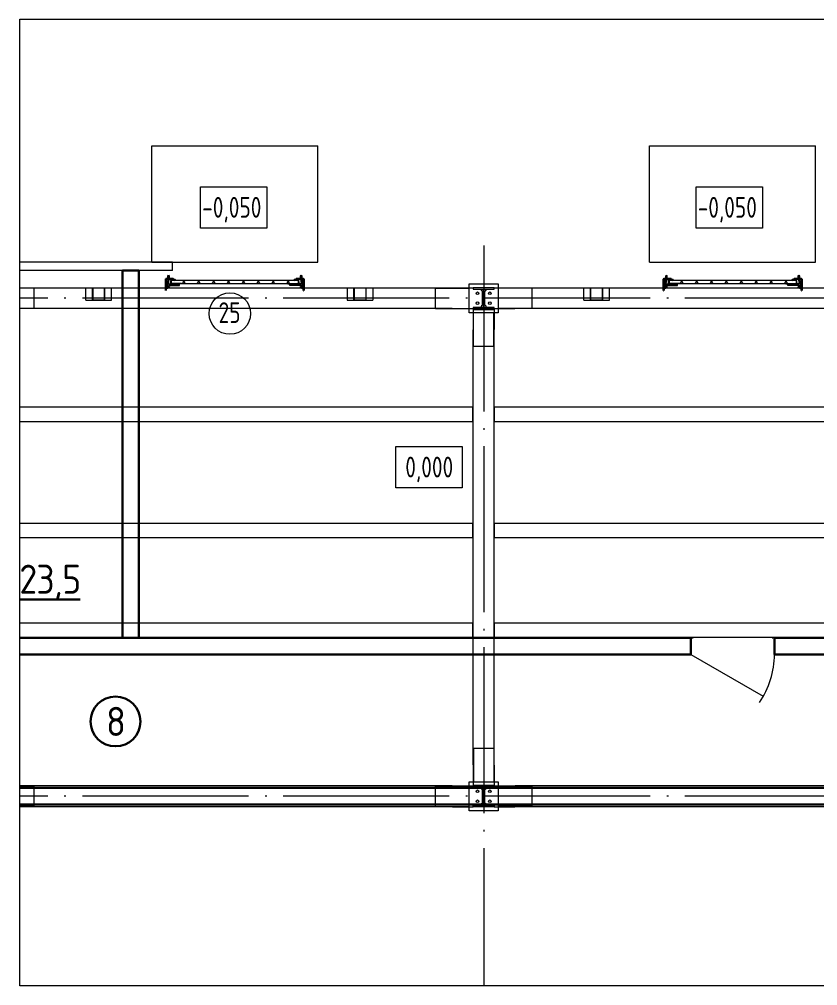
# Model space of a CAD drawing. Extents: x -965262 to 1142518, y -357520 to 71675.
# Drawn here: x -828704 to -819082, y 4546 to 16188 of the extents above; entities that cross this region are included whole.
import ezdxf

# ---------------------------------------------------------------- set-up
doc = ezdxf.new("R2010")
doc.units = 0
doc.header["$LTSCALE"] = 10
doc.linetypes.add('DOTE', pattern=[2.42, 2, -0.2, 0.02, -0.2])
doc.linetypes.add('XKITLINE00', pattern=[0])
doc.layers.get('0').update_dxf_attribs({"linetype": 'CONTINUOUS', "lineweight": 30})
doc.layers.add('DOTE', color=7, linetype='DOTE', lineweight=9)
doc.layers.add('Part', color=1, linetype='CONTINUOUS')
doc.styles.add('GOST 2.304', font='isocpeur.ttf', dxfattribs={"width": 0.75, "height": 250})
doc.styles.add('GOST-2.304_Type-B', font='isocpeur.ttf', dxfattribs={"width": 0.9})
doc.styles.get("Standard").update_dxf_attribs({"font": 'isocpeur.ttf', "height": 300})

# ---------------------------------------------------------------- blocks, each defined once
blk = doc.blocks.new('anchor.bolt')
for p, q in [((-0.07, 0), (-0.07, -0.72)), ((0.07, 0), (0.07, -0.06)), ((-0.1, -0.04), (-0.07, -0.03)), ((-0.1, -0.04), (0.09, -0.06)), ((0.07, -0.07), (-0.1, -0.04)), ((-0.1, -0.11), (-0.07, -0.1)), ((-0.1, -0.11), (0.09, -0.13)), ((0.07, -0.14), (-0.1, -0.11)), ((-0.1, -0.18), (-0.07, -0.17)), ((-0.1, -0.18), (0.09, -0.2)), ((0.07, -0.21), (-0.1, -0.18)), ((-0.1, -0.25), (-0.07, -0.24)), ((-0.1, -0.25), (0.09, -0.27)), ((0.07, -0.28), (-0.1, -0.25)), ((-0.1, -0.32), (-0.07, -0.31)), ((-0.1, -0.32), (0.09, -0.34)), ((0.07, -0.35), (-0.1, -0.32)), ((-0.1, -0.39), (-0.07, -0.38)), ((-0.1, -0.39), (0.09, -0.41)), ((0.07, -0.42), (-0.1, -0.39)), ((-0.1, -0.46), (-0.07, -0.45)), ((-0.1, -0.46), (0.09, -0.48)), ((0.07, -0.49), (-0.1, -0.46)), ((-0.1, -0.53), (-0.07, -0.52)), ((-0.1, -0.53), (0.09, -0.55)), ((0.07, -0.56), (-0.1, -0.53)), ((-0.09, -0.6), (-0.07, -0.59)), ((-0.09, -0.6), (0.09, -0.62)), ((0.07, -0.63), (-0.09, -0.6)), ((-0.07, -0.72), (0, -0.8)), ((-0.04, -0.62), (-0.06, -0.63)), ((-0.06, -0.64), (-0.06, -0.63)), ((-0.06, -0.73), (-0.06, -0.64)), ((0, -0.79), (-0.06, -0.73)), ((-0.01, -0.63), (-0.04, -0.62)), ((-0.03, -0.63), (0, -0.79)), ((-0.03, -0.63), (0.01, -0.78)), ((-0.02, -0.63), (0.01, -0.77)), ((-0.01, -0.63), (0.02, -0.76)), ((0.03, -0.69), (-0.01, -0.63)), ((0, -0.64), (0.03, -0.75)), ((0, -0.8), (0.07, -0.72)), ((0, -0.79), (0.03, -0.74)), ((0.01, -0.66), (0.03, -0.74)), ((0.03, -0.74), (0.03, -0.69)), ((0.07, -0.06), (0.09, -0.06)), ((0.09, -0.06), (0.07, -0.07)), ((0.07, -0.07), (0.07, -0.13)), ((0.07, -0.13), (0.09, -0.13)), ((0.09, -0.13), (0.07, -0.14)), ((0.07, -0.14), (0.07, -0.2)), ((0.07, -0.2), (0.09, -0.2)), ((0.09, -0.2), (0.07, -0.21)), ((0.07, -0.21), (0.07, -0.27)), ((0.07, -0.27), (0.09, -0.27)), ((0.09, -0.27), (0.07, -0.28)), ((0.07, -0.28), (0.07, -0.34)), ((0.07, -0.33), (0.09, -0.34)), ((0.09, -0.34), (0.07, -0.35)), ((0.07, -0.35), (0.07, -0.41)), ((0.07, -0.4), (0.09, -0.41)), ((0.09, -0.41), (0.07, -0.42)), ((0.07, -0.42), (0.07, -0.48)), ((0.07, -0.47), (0.09, -0.48)), ((0.09, -0.48), (0.07, -0.49)), ((0.07, -0.49), (0.07, -0.55)), ((0.07, -0.55), (0.09, -0.55)), ((0.09, -0.55), (0.07, -0.56)), ((0.07, -0.56), (0.07, -0.62)), ((0.09, -0.62), (0.07, -0.63)), ((0.07, -0.62), (0.09, -0.62)), ((0.07, -0.63), (0.07, -0.72))]:
    blk.add_line(p, q)
blk.add_arc((0.16, -0.64), 0.222, 187.9982, 219.836)
blk = doc.blocks.new('Крепеж_ворот')
at = {"lineweight": 15}
h = blk.add_hatch(dxfattribs=at)
h.set_pattern_fill('ANSI31', color=256, scale=2, angle=180)
h.set_pattern_definition([(225, (746089.599, 74802.7244), (4.49013, -4.49013), [])])
h.paths.add_polyline_path([(746087, 74804), (746087, 74802), (746091, 74802), (746094, 74802), (746094, 74804)], flags=17)
h.paths.add_polyline_path([(746116, 74802, 0.165118), (746120, 74803), (746124, 74806, -0.301689), (746131, 74807), (746135, 74805, 0.130081), (746138, 74804), (746142, 74804), (746142, 74806), (746138, 74806, -0.130081), (746136, 74807), (746133, 74809, 0.301689), (746123, 74808), (746118, 74805, -0.165112), (746116, 74804), (746064, 74804, -0.414223), (746061, 74807), (746061, 74868), (746059, 74868), (746059, 74869), (746059, 74870), (746059, 74870), (746059, 74871), (746059, 74872), (746059, 74872), (746059, 74873), (746059, 74874), (746059, 74875), (746059, 74876), (746059, 74876), (746059, 74877), (746059, 74877), (746059, 74878), (746059, 74879), (746059, 74879), (746061, 74879), (746061, 74945), (746058, 74945), (746058, 74807, 0.41422), (746064, 74802)])
h = blk.add_hatch(dxfattribs=at)
h.set_pattern_fill('ANSI31', color=256, scale=2, angle=90)
h.set_pattern_definition([(135, (736343.8085, 75928.334), (-4.490128, -4.490128), [])])
edge = h.paths.add_edge_path()
edge.add_ellipse((746065, 74838), major_axis=(-1.67, 1.67), ratio=1, start_angle=45, end_angle=135, ccw=False)
edge.add_line((746063, 74838), (746063, 74868))
edge.add_line((746063, 74868), (746061, 74868))
edge.add_line((746061, 74868), (746061, 74838))
edge.add_ellipse((746065, 74838), major_axis=(-2.89, 2.89), ratio=1, start_angle=45, end_angle=135)
edge.add_line((746065, 74834), (746097, 74834))
edge.add_line((746097, 74834), (746097, 74836))
edge.add_line((746097, 74836), (746065, 74836))
edge = h.paths.add_edge_path()
edge.add_ellipse((746065, 74890), major_axis=(2.89, 2.89), ratio=1, start_angle=106, end_angle=135)
edge.add_line((746061, 74890), (746061, 74879))
edge.add_line((746061, 74879), (746063, 74879))
edge.add_line((746063, 74879), (746063, 74890))
edge.add_ellipse((746065, 74890), major_axis=(-1.67, 1.67), ratio=1, start_angle=16, end_angle=45, ccw=False)
edge.add_line((746063, 74891), (746070, 74904))
edge.add_ellipse((746079, 74899), major_axis=(7.45, 7.45), ratio=1, start_angle=-3, end_angle=106, ccw=False)
edge.add_line((746087, 74906), (746097, 74894))
edge.add_line((746097, 74894), (746099, 74895))
edge.add_line((746099, 74895), (746088, 74907))
edge.add_ellipse((746079, 74899), major_axis=(8.67, 8.67), ratio=1, start_angle=-3, end_angle=106)
edge.add_line((746068, 74905), (746062, 74892))
h = blk.add_hatch(color=256, dxfattribs=at)
h.dxf.hatch_style = 1
h.paths.add_polyline_path([(746146, 74809), (746143, 74810, 0.10613), (746142, 74810), (746136, 74809, -0.181324), (746135, 74810, 0.335683), (746120, 74809, -0.119126), (746119, 74809, 0.371631), (746118, 74808), (746118, 74808, 0.451909), (746119, 74807, 0.124341), (746121, 74808, -0.343618), (746134, 74808, 0.181324), (746137, 74808), (746143, 74808, -0.110452), (746143, 74808), (746147, 74807, -0.710497), (746147, 74805), (746143, 74804), (746136, 74804, -0.178994), (746133, 74805, 0.369834), (746130, 74805, -0.178993), (746127, 74804), (746122, 74804, 0.120709), (746122, 74804), (746120, 74803, -0.017147), (746119, 74802, 0.538795), (746120, 74802), (746127, 74802, 0.207608), (746131, 74804, -0.433918), (746132, 74804, 0.207608), (746135, 74802), (746143, 74802, 0.079707), (746143, 74802), (746148, 74804, 0.461502), (746149, 74807, -0.250825), (746149, 74808, -0.128039), (746173, 74816, 0.416657), (746174, 74816), (746174, 74817, 0.409849), (746173, 74817, 0.127248)])
for p, q in [((746058, 74807), (746058, 74945)), ((746058, 74945), (746061, 74945)), ((746059, 74879), (746063, 74879)), ((746059, 74868), (746059, 74879)), ((746059, 74868), (746063, 74868)), ((746061, 74879), (746061, 74945)), ((746061, 74879), (746061, 74890)), ((746061, 74807), (746061, 74868)), ((746061, 74838), (746061, 74868)), ((746068, 74905), (746062, 74892)), ((746070, 74904), (746063, 74891)), ((746063, 74838), (746063, 74890)), ((746064, 74883), (746063, 74883)), ((746064, 74865), (746063, 74865)), ((746064, 74883), (746064, 74874)), ((746067, 74880), (746064, 74883)), ((746064, 74875), (746064, 74873)), ((746064, 74874), (746064, 74865)), ((746067, 74868), (746064, 74865)), ((746067, 74880), (746067, 74875)), ((746067, 74873), (746067, 74868)), ((746087, 74906), (746097, 74894)), ((746088, 74907), (746099, 74895)), ((746097, 74894), (746099, 74895)), ((746064, 74804), (746116, 74804)), ((746064, 74802), (746116, 74802)), ((746097, 74836), (746065, 74836)), ((746097, 74834), (746065, 74834)), ((746079, 74806), (746102, 74806)), ((746079, 74806), (746079, 74804)), ((746079, 74804), (746102, 74804)), ((746082, 74814), (746081, 74813)), ((746081, 74813), (746081, 74806)), ((746099, 74814), (746082, 74814)), ((746086, 74813), (746086, 74806)), ((746095, 74813), (746095, 74806)), ((746097, 74834), (746097, 74836)), ((746099, 74814), (746100, 74813)), ((746100, 74813), (746100, 74806)), ((746102, 74806), (746102, 74804)), ((746118, 74805), (746123, 74808)), ((746120, 74803), (746124, 74806)), ((746135, 74805), (746131, 74807)), ((746136, 74807), (746133, 74809)), ((746142, 74806), (746138, 74806)), ((746138, 74804), (746142, 74804)), ((746142, 74806), (746142, 74804)), ((746142, 74804), (746142, 74806)), ((746143, 74804), (746147, 74805)), ((746143, 74802), (746148, 74804)), ((746174, 74817), (746174, 74816))]:
    blk.add_line(p, q)
for p, q in [((746061, 74879), (746061, 74881)), ((746061, 74834), (746061, 74868)), ((746063, 74883), (746063, 74874)), ((746063, 74874), (746063, 74865)), ((746073, 74842), (746073, 74905)), ((746073, 74896), (746077, 74892)), ((746074, 74886), (746074, 74861)), ((746074, 74880), (746076, 74880)), ((746074, 74867), (746076, 74867)), ((746076, 74886), (746076, 74883)), ((746076, 74883), (746076, 74886)), ((746076, 74886), (746077, 74886)), ((746076, 74864), (746076, 74883)), ((746077, 74873), (746076, 74880)), ((746076, 74880), (746076, 74867)), ((746077, 74873), (746076, 74867)), ((746076, 74864), (746076, 74861)), ((746076, 74864), (746076, 74861)), ((746076, 74861), (746077, 74861)), ((746077, 74886), (746077, 74892)), ((746077, 74861), (746077, 74855)), ((746081, 74898), (746081, 74886)), ((746081, 74849), (746081, 74861)), ((746087, 74898), (746082, 74898)), ((746082, 74886), (746087, 74886)), ((746082, 74861), (746087, 74861)), ((746087, 74899), (746087, 74898)), ((746087, 74886), (746087, 74898)), ((746087, 74886), (746098, 74886)), ((746087, 74849), (746087, 74861)), ((746087, 74861), (746098, 74861)), ((746099, 74885), (746099, 74883)), ((746099, 74883), (746099, 74864)), ((746099, 74882), (746100, 74882)), ((746099, 74865), (746100, 74865)), ((746099, 74862), (746099, 74864)), ((746100, 74861), (746100, 74886)), ((746100, 74886), (746110, 74886)), ((746100, 74861), (746110, 74861)), ((746110, 74861), (746110, 74886)), ((746110, 74881), (746225, 74881)), ((746110, 74865), (746212, 74865)), ((746114, 74877), (746225, 74877)), ((746250, 74859), (746250, 74863)), ((746073, 74851), (746077, 74855)), ((746087, 74849), (746082, 74849)), ((746087, 74847), (746087, 74849))]:
    blk.add_line(p, q, dxfattribs=at)
at = {"lineweight": 15, "ltscale": 0.5}
for p, q in [((746076, 74886), (746074, 74886)), ((746076, 74861), (746074, 74861))]:
    blk.add_line(p, q, dxfattribs=at)
at = {"lineweight": 15, "extrusion": (-1.7375e-14, 1, 0)}
for p, q in [((746113, 74884), (746225, 74884)), ((746113, 74863), (746113, 74884)), ((746113, 74863), (746136, 74863)), ((746123, 74863), (746123, 74863)), ((746250, 74863), (746123, 74863)), ((746250, 74859), (746123, 74859)), ((746136, 74882), (746157, 74882)), ((746136, 74863), (746136, 74882)), ((746157, 74882), (746157, 74863)), ((746157, 74863), (746212, 74863)), ((746117, 74857), (746117, 74829)), ((746117, 74826), (746119, 74823)), ((746119, 74823), (746123, 74825)), ((746121, 74857), (746121, 74829)), ((746123, 74825), (746121, 74828)), ((746124, 74840), (746124, 74849))]:
    blk.add_line(p, q, dxfattribs=at)
at = {"lineweight": 15, "ltscale": 0.5, "extrusion": (-1.7375e-14, 1, 0)}
for p, q in [((746113, 74880), (746225, 74880)), ((746136, 74866), (746113, 74866)), ((746115, 74871), (746120, 74871)), ((746123, 74869), (746123, 74863)), ((746123, 74863), (746123, 74859)), ((746140, 74863), (746140, 74859)), ((746153, 74863), (746153, 74859)), ((746212, 74866), (746157, 74866)), ((746173, 74863), (746173, 74859)), ((746121, 74857), (746117, 74857)), ((746117, 74852), (746117, 74854)), ((746121, 74840), (746117, 74840)), ((746117, 74837), (746117, 74835)), ((746121, 74829), (746117, 74829)), ((746120, 74839), (746120, 74850)), ((746124, 74848), (746120, 74848)), ((746124, 74841), (746120, 74841))]:
    blk.add_line(p, q, dxfattribs=at)
at = {"lineweight": 15, "extrusion": (-2.77556e-16, -1, 0)}
for p, q in [((746225, 74866), (746114, 74866)), ((746128, 74866), (746128, 74863)), ((746138, 74866), (746138, 74863)), ((746164, 74866), (746164, 74863)), ((746174, 74866), (746174, 74863)), ((746201, 74866), (746201, 74863)), ((746210, 74866), (746210, 74863)), ((746225, 74884), (746225, 74863))]:
    blk.add_line(p, q, dxfattribs=at)
at = {"extrusion": (-1, -4.26669e-14, 0)}
for p, q in [((746118, 74808), (746118, 74808)), ((746136, 74809), (746142, 74810)), ((746143, 74808), (746137, 74808)), ((746143, 74810), (746146, 74809)), ((746147, 74807), (746143, 74808))]:
    blk.add_line(p, q, dxfattribs=at)
at = {"extrusion": (-1, -4.2422e-14, 1.22461e-16)}
for p, q in [((746119, 74803), (746122, 74804)), ((746127, 74802), (746120, 74802)), ((746122, 74804), (746127, 74804)), ((746143, 74802), (746135, 74802)), ((746136, 74804), (746143, 74804))]:
    blk.add_line(p, q, dxfattribs=at)
at = {"lineweight": 15}
for centre, radius, start, end in [((746079, 74899), 8.28, 0, 136.0097), ((746077, 74883), 0.956, 180, 270), ((746077, 74883), 0.75, 180, 270), ((746077, 74864), 0.956, 90, 180), ((746077, 74864), 0.75, 90, 180), ((746076, 74892), 0.375, 0, 45), ((746082, 74898), 0.375, 91, 180), ((746082, 74886), 0.75, 180, 270), ((746082, 74861), 0.75, 90, 180), ((746098, 74885), 0.375, 0, 90), ((746098, 74862), 0.375, 270, 0), ((746123, 74857), 5.92, 90, 180), ((746123, 74857), 1.87, 90, 180), ((746079, 74847), 8.28, 223.9903, 0), ((746076, 74855), 0.375, 315, 0), ((746082, 74849), 0.375, 180, 269), ((746123, 74829), 5.92, 180, 199.6464), ((746129, 74855), 8.15, 194.9986, 233.9214), ((746129, 74833), 8.15, 126.0786, 165.0014), ((746123, 74829), 1.87, 180, 185.5313)]:
    blk.add_arc(centre, radius, start, end, dxfattribs=at)
for centre, radius, start, end in [((746064, 74807), 5.62, 180, 270), ((746064, 74807), 3.11, 180, 270), ((746082, 74804), 10.4, 68.2753, 87.8782), ((746091, 74798), 16.2, 73.306, 107.292), ((746099, 74804), 10.4, 92.1218, 111.7247), ((746116, 74807), 3.11, 270, 307.5043), ((746116, 74807), 5.62, 270, 307.5043), ((746119, 74808), 0.586, 91.7247, 173.2711), ((746119, 74807), 0.586, 173.2711, 270.547), ((746118, 74812), 3.52, 271.7247, 298.8983), ((746118, 74812), 5.21, 270.547, 298.8983), ((746128, 74799), 12.4, 54.8903, 129.1143), ((746128, 74799), 10.7, 54.8903, 130.7448), ((746128, 74801), 8.97, 60.3534, 127.5043), ((746128, 74801), 8.97, 60.3534, 127.5043), ((746128, 74801), 8.97, 60.3534, 127.5043), ((746128, 74801), 6.46, 60.3534, 127.5043), ((746136, 74811), 3.54, 234.8903, 276), ((746136, 74811), 1.86, 234.8903, 276), ((746138, 74810), 5.62, 240.3534, 270), ((746138, 74810), 3.11, 240.3534, 270), ((746143, 74810), 0.292, 71.7675, 96), ((746143, 74808), 0.292, 70.7873, 96), ((746176, 74761), 56.8, 93.2805, 122.2878), ((746147, 74806), 0.562, 289.2127, 70.7873), ((746147, 74806), 2.25, 288.2291, 27.3228), ((746176, 74765), 50.3, 93.6593, 122.8448), ((746150, 74807), 0.586, 151, 207.3228), ((746173, 74817), 0.6, 4.1357, 93.2805), ((746173, 74816), 0.6, 273.6593, 4.1357)]:
    blk.add_arc(centre, radius, start, end)
at = {"lineweight": 15, "ltscale": 0.5}
for centre, radius, start, end in [((746119, 74852), 2.25, 195, 270), ((746119, 74836), 2.25, 90, 165), ((746119, 74850), 0.375, 0, 90), ((746119, 74839), 0.375, 270, 0)]:
    blk.add_arc(centre, radius, start, end, dxfattribs=at)
at = {"extrusion": (-1.22461e-16, -5.20252e-30, -1)}
for centre, radius, start, end in [((-746120, 74802), 0.187, 270, 62.4687), ((-746122, 74803), 0.586, 62.4687, 90), ((-746127, 74809), 4.69, 229.4077, 270), ((-746127, 74807), 4.69, 223.0863, 270), ((-746131, 74803), 2.32, 49.4077, 130.5923), ((-746131, 74803), 0.637, 43.0863, 136.9137), ((-746135, 74807), 4.69, 270, 316.9137), ((-746136, 74809), 4.69, 270, 310.5923), ((-746143, 74804), 0.292, 250.7873, 270), ((-746143, 74802), 0.292, 251.7709, 270)]:
    blk.add_arc(centre, radius, start, end, dxfattribs=at)
at = {"extrusion": (0, 0, -1)}
for centre, major_axis, start_param, end_param in [((746065, 74890), (2.89, 2.89), 3.926991, 4.433136), ((746065, 74890), (-1.67, 1.67), 5.497787, 6.003933), ((746079, 74899), (8.67, 8.67), 4.433136, 6.335545), ((746079, 74899), (7.45, 7.45), 4.433136, 6.335545), ((746065, 74838), (-2.89, 2.89), 3.926991, 5.497787), ((746065, 74838), (-1.67, 1.67), 3.926991, 5.497787)]:
    blk.add_ellipse(centre, major_axis=major_axis, ratio=1, start_param=start_param, end_param=end_param, dxfattribs=at)
for points in [[(746067, 74875), (746066, 74875), (746064, 74875)], [(746064, 74873), (746066, 74873), (746067, 74873)]]:
    blk.add_rational_spline(points, [1, 1.01284142743, 1], degree=2)
at = {"lineweight": 15, "ltscale": 0.5}
for points, knots in [([(746115, 74871), (746115, 74871), (746114, 74871), (746114, 74871), (746114, 74872), (746113, 74872), (746113, 74872), (746113, 74873), (746113, 74873), (746113, 74873)], [0.37141352, 0.37141352, 0.37141352, 0.37141352, 0.39402571, 0.39402571, 0.41663789, 0.41663789, 0.43959523, 0.43959523, 0.46255257, 0.46255257, 0.46255257, 0.46255257]), ([(746123, 74869), (746123, 74869), (746123, 74869), (746122, 74870), (746122, 74870), (746122, 74871), (746122, 74871), (746121, 74871), (746121, 74871), (746120, 74871)], [0.28027447, 0.28027447, 0.28027447, 0.28027447, 0.30323181, 0.30323181, 0.32618916, 0.32618916, 0.34880134, 0.34880134, 0.37141352, 0.37141352, 0.37141352, 0.37141352])]:
    blk.add_open_spline(points, degree=3, knots=knots, dxfattribs=at)
at = {"lineweight": 15}
for points in [[(746117, 74827), (746117, 74827), (746117, 74826), (746117, 74826)], [(746121, 74828), (746121, 74828), (746121, 74828), (746121, 74829)]]:
    blk.add_open_spline(points, degree=3, dxfattribs=at)
at = {"xscale": -50.80000000000001, "yscale": 50.80000000000001, "zscale": 50.80000000000001}
blk.add_blockref('anchor.bolt', (746091, 74804), dxfattribs=at)

msp = doc.modelspace()

# ---------------------------------------------------------------- hatches: boundary and pattern name
at = {"lineweight": 15}
h = msp.add_hatch(dxfattribs=at)
h.set_pattern_fill('ANSI37', color=256, scale=40, angle=270)
h.set_pattern_definition([(315, (-827619.39, 13027.48), (89.8026, 89.8026), []), (45, (-827619.39, 13027.48), (-89.8026, 89.8026), [])])
h.paths.add_polyline_path([(-826873.8, 13046.5), (-828373.8, 13046.5), (-828373.8, 13006.5), (-826873.8, 13006.5)])
h.paths.add_polyline_path([(-827973.8, 13046.5), (-828373.8, 13046.5), (-828373.8, 13006.5), (-827973.8, 13006.5)], flags=16)
h.paths.add_polyline_path([(-827973.8, 13006.5), (-825341.1, 13006.5), (-825341.1, 13046.5), (-827973.8, 13046.5)])
h = msp.add_hatch(dxfattribs=at)
h.set_pattern_fill('ANSI37', color=256, scale=40, angle=270)
h.set_pattern_definition([(315, (-821619.39, 13027.48), (89.8026, 89.8026), []), (45, (-821619.39, 13027.48), (-89.8026, 89.8026), [])])
h.paths.add_polyline_path([(-820873.8, 13046.5), (-822373.8, 13046.5), (-822373.8, 13006.5), (-820873.8, 13006.5)])
h.paths.add_polyline_path([(-821973.8, 13046.5), (-822373.8, 13046.5), (-822373.8, 13006.5), (-821973.8, 13006.5)], flags=16)
h.paths.add_polyline_path([(-821973.8, 13006.5), (-819341.1, 13006.5), (-819341.1, 13046.5), (-821973.8, 13046.5)])

# ---------------------------------------------------------------- linework, layer by layer
at = {"lineweight": 15, "ltscale": 0.3}
for p, q in [((-827107.2, 13262.4), (-827107.2, 14662.5)), ((-827107.2, 14662.5), (-825107.2, 14662.5)), ((-825107.2, 13262.4), (-825107.2, 14662.5)), ((-821107.2, 13262.5), (-821107.2, 14662.5)), ((-821107.2, 14662.5), (-819107.2, 14662.5)), ((-819107.2, 13262.5), (-819107.2, 14662.5)), ((-827107.2, 13262.5), (-825107.2, 13262.5)), ((-827107.2, 13262.4), (-825107.2, 13262.4)), ((-821107.2, 13262.5), (-819107.2, 13262.5))]:
    msp.add_line(p, q, dxfattribs=at)
at = {"lineweight": 15}
for p, q in [((-826519.3, 14171.7), (-825719.3, 14171.7)), ((-826519.3, 13671.7), (-826519.3, 14171.7)), ((-825719.3, 14171.7), (-825719.3, 13671.7)), ((-820547.4, 14171.7), (-819747.4, 14171.7)), ((-820547.4, 13671.7), (-820547.4, 14171.7)), ((-819747.4, 14171.7), (-819747.4, 13671.7)), ((-825719.3, 13671.7), (-826519.3, 13671.7)), ((-819747.4, 13671.7), (-820547.4, 13671.7)), ((-826873.8, 13046.5), (-825341.1, 13046.5)), ((-826873.8, 13046.5), (-826873.8, 13006.5)), ((-825341.1, 13046.5), (-825341.1, 13006.5)), ((-820873.8, 13046.5), (-819341.1, 13046.5)), ((-820873.8, 13046.5), (-820873.8, 13006.5)), ((-819341.1, 13046.5), (-819341.1, 13006.5)), ((-826873.8, 13006.5), (-825341.1, 13006.5)), ((-823282.4, 12652.4, -3259.8), (-823282.4, 13002.4, -3259.8)), ((-823282.4, 13002.4, -3259.8), (-822932.4, 13002.4, -3259.8)), ((-822932.4, 13002.4, -3259.8), (-822932.4, 12652.4, -3259.8)), ((-820873.8, 13006.5), (-819341.1, 13006.5)), ((-822932.4, 12652.4, -3259.8), (-823282.4, 12652.4, -3259.8)), ((-824165.2, 11042.7, -1808.5), (-823365.2, 11042.7, -1808.5)), ((-824165.2, 10542.7, -1808.5), (-824165.2, 11042.7, -1808.5)), ((-823365.2, 11042.7, -1808.5), (-823365.2, 10542.7, -1808.5)), ((-823365.2, 10542.7, -1808.5), (-824165.2, 10542.7, -1808.5)), ((-820612.4, 8537.4, -1808.5), (-819737.7, 8032.4, -1808.5)), ((-823282.4, 6652.4, -3259.8), (-823282.4, 7002.4, -3259.8)), ((-823282.4, 7002.4, -3259.8), (-822932.4, 7002.4, -3259.8)), ((-822932.4, 7002.4, -3259.8), (-822932.4, 6652.4, -3259.8)), ((-822932.4, 6652.4, -3259.8), (-823282.4, 6652.4, -3259.8))]:
    msp.add_line(p, q, dxfattribs=at)
at = {"lineweight": 5}
for p, q in [((-826857.4, 13262.5), (-828698.9, 13262.5)), ((-826857.4, 13162.4, -1808.5), (-828698.9, 13162.4)), ((-826857.4, 13162.4, -1808.5), (-826857.4, 13262.5))]:
    msp.add_line(p, q, dxfattribs=at)
at = {"color": 4}
for p, q in [((-827462.2, 8737.4, -1808.5), (-827462.2, 13162.4, -1808.5)), ((-827462.2, 13162.4, -1808.5), (-827262.2, 13162.4, -1808.5)), ((-827262.2, 13162.4, -1808.5), (-827262.2, 8737.4, -1808.5)), ((-827462.2, 8737.4, -1808.5), (-827262.2, 8737.4, -1808.5))]:
    msp.add_line(p, q, dxfattribs=at)
at = {"color": 4, "extrusion": (0, 0, -1)}
for p, q in [((-828698.9, 8737.4, -1808.5), (-820612.4, 8737.4, -1808.5)), ((-820612.4, 8737.4, -1808.5), (-820612.4, 8537.4, -1808.5)), ((-819602.4, 8737.4, -1808.5), (-813442.4, 8737.4, -1808.5)), ((-819602.4, 8537.4, -1808.5), (-819602.4, 8737.4, -1808.5)), ((-820612.4, 8537.4, -1808.5), (-828698.9, 8537.4, -1808.5)), ((-813242.4, 8537.4, -1808.5), (-819602.4, 8537.4, -1808.5)), ((-828698.9, 6927.4, -1328.3), (-812822.4, 6927.4, 334.9)), ((-812822.4, 6727.4, 334.9), (-828698.9, 6727.4, -1344.7))]:
    msp.add_line(p, q, dxfattribs=at)
at = {"lineweight": 5}
msp.add_lwpolyline([(-828698.9, 16187.8), (-809002.2, 16187.8), (-809002.2, 4545.9), (-828698.9, 4545.9)], close=True, dxfattribs=at)
at = {"lineweight": 15}
for centre, radius in [((-826166.4, 12643, -6519.6), 250), ((-823182.4, 12887.4, -3259.8), 16), ((-823032.4, 12887.4, -3259.8), 16), ((-823182.4, 12767.4, -3259.8), 16), ((-823032.4, 12767.4, -3259.8), 16), ((-823182.4, 6887.4, -3259.8), 16), ((-823032.4, 6887.4, -3259.8), 16), ((-823182.4, 6767.4, -3259.8), 16), ((-823032.4, 6767.4, -3259.8), 16)]:
    msp.add_circle(centre, radius, dxfattribs=at)
msp.add_circle((-827544.8, 7729.3, -6519.6), 300)
msp.add_arc((-820612.4, 8537.4, -1808.5), 1010, 325, 0, dxfattribs=at)
at = {"color": 1}
for points in [[(-826933.6, 12991.2, -3259.8), (-826931.8, 12991.2, -3259.8), (-826930.5, 12991.2, -3259.8)], [(-826933.6, 12991.2, -3259.8), (-826931.8, 12991.2, -3259.8), (-826930.5, 12991.2, -3259.8)], [(-826933.6, 12991.2, -3259.8), (-826931.8, 12991.2, -3259.8), (-826930.5, 12991.2, -3259.8)], [(-826930.5, 12988.9, -3259.8), (-826931.8, 12988.9, -3259.8), (-826933.6, 12988.9, -3259.8)], [(-826930.5, 12988.9, -3259.8), (-826931.8, 12988.9, -3259.8), (-826933.6, 12988.9, -3259.8)], [(-826930.5, 12988.9, -3259.8), (-826931.8, 12988.9, -3259.8), (-826933.6, 12988.9, -3259.8)], [(-825281.2, 12991.2, -3259.8), (-825283, 12991.2, -3259.8), (-825284.3, 12991.2, -3259.8)], [(-825281.2, 12991.2, -3259.8), (-825283, 12991.2, -3259.8), (-825284.3, 12991.2, -3259.8)], [(-825281.2, 12991.2, -3259.8), (-825283, 12991.2, -3259.8), (-825284.3, 12991.2, -3259.8)], [(-825284.3, 12988.9, -3259.8), (-825283, 12988.9, -3259.8), (-825281.2, 12988.9, -3259.8)], [(-825284.3, 12988.9, -3259.8), (-825283, 12988.9, -3259.8), (-825281.2, 12988.9, -3259.8)], [(-825284.3, 12988.9, -3259.8), (-825283, 12988.9, -3259.8), (-825281.2, 12988.9, -3259.8)], [(-820933.6, 12991.2, -3259.8), (-820931.8, 12991.2, -3259.8), (-820930.5, 12991.2, -3259.8)], [(-820933.6, 12991.2, -3259.8), (-820931.8, 12991.2, -3259.8), (-820930.5, 12991.2, -3259.8)], [(-820933.6, 12991.2, -3259.8), (-820931.8, 12991.2, -3259.8), (-820930.5, 12991.2, -3259.8)], [(-820930.5, 12988.9, -3259.8), (-820931.8, 12988.9, -3259.8), (-820933.6, 12988.9, -3259.8)], [(-820930.5, 12988.9, -3259.8), (-820931.8, 12988.9, -3259.8), (-820933.6, 12988.9, -3259.8)], [(-820930.5, 12988.9, -3259.8), (-820931.8, 12988.9, -3259.8), (-820933.6, 12988.9, -3259.8)], [(-819281.2, 12991.2, -3259.8), (-819283, 12991.2, -3259.8), (-819284.3, 12991.2, -3259.8)], [(-819281.2, 12991.2, -3259.8), (-819283, 12991.2, -3259.8), (-819284.3, 12991.2, -3259.8)], [(-819281.2, 12991.2, -3259.8), (-819283, 12991.2, -3259.8), (-819284.3, 12991.2, -3259.8)], [(-819284.3, 12988.9, -3259.8), (-819283, 12988.9, -3259.8), (-819281.2, 12988.9, -3259.8)], [(-819284.3, 12988.9, -3259.8), (-819283, 12988.9, -3259.8), (-819281.2, 12988.9, -3259.8)], [(-819284.3, 12988.9, -3259.8), (-819283, 12988.9, -3259.8), (-819281.2, 12988.9, -3259.8)]]:
    msp.add_rational_spline(points, [1, 1.01284142743, 1], degree=2, dxfattribs=at)
at = {"layer": 'DOTE', "ltscale": 100, "extrusion": (0, -1, 0)}
msp.add_line((-823107.4, 13464.2, -3259.8), (-823107.4, 4545.9, -3259.8), dxfattribs=at)
at = {"layer": 'DOTE', "ltscale": 100}
for p, q in [((-809002.2, 12827.4, -3259.8), (-828698.9, 12827.4, -3259.8)), ((-809002.2, 6827.4, -3259.8), (-828698.9, 6827.4, -3259.8))]:
    msp.add_line(p, q, dxfattribs=at)
at = {"layer": 'Part', "color": 2, "linetype": 'XKITLINE00', "lineweight": 0}
for p, q in [((-828698.9, 12952.4, -3259.8), (-827902.2, 12952.4, -3259.8)), ((-828527.4, 12949.9, -3259.8), (-828698.9, 12949.9, -3259.8)), ((-828527.4, 12949.9, -3259.8), (-828527.4, 12704.9, -3259.8)), ((-827902.2, 12952.4, -3259.8), (-827822.2, 12952.4, -3259.8)), ((-827902.2, 12802.4, -3259.8), (-827902.2, 12952.4, -3259.8)), ((-827822.2, 12802.4, -3259.8), (-827822.2, 12952.4, -3259.8)), ((-827822.2, 12952.4, -3259.8), (-827672.2, 12952.4, -3259.8)), ((-827675.4, 12949.2, -3259.8), (-827819, 12949.2, -3259.8)), ((-827819, 12949.2, -3259.8), (-827819, 12805.6, -3259.8)), ((-827675.4, 12805.6, -3259.8), (-827675.4, 12949.2, -3259.8)), ((-827672.2, 12952.4, -3259.8), (-827592.2, 12952.4, -3259.8)), ((-827672.2, 12802.4, -3259.8), (-827672.2, 12952.4, -3259.8)), ((-827592.2, 12952.4, -3259.8), (-824752.2, 12952.4, -3259.8)), ((-827592.2, 12802.4, -3259.8), (-827592.2, 12952.4, -3259.8)), ((-824752.2, 12952.4, -3259.8), (-824752.2, 12802.4, -3259.8)), ((-824752.2, 12952.4, -3259.8), (-824672.2, 12952.4, -3259.8)), ((-824672.2, 12802.4, -3259.8), (-824672.2, 12952.4, -3259.8)), ((-824672.2, 12952.4, -3259.8), (-824522.2, 12952.4, -3259.8)), ((-824525.4, 12949.2, -3259.8), (-824669, 12949.2, -3259.8)), ((-824669, 12949.2, -3259.8), (-824669, 12805.6, -3259.8)), ((-824525.4, 12805.6, -3259.8), (-824525.4, 12949.2, -3259.8)), ((-824522.2, 12802.4, -3259.8), (-824522.2, 12952.4, -3259.8)), ((-824522.2, 12952.4, -3259.8), (-824442.2, 12952.4, -3259.8)), ((-824442.2, 12952.4, -3259.8), (-823487.4, 12952.4, -3259.8)), ((-824442.2, 12952.4, -3259.8), (-824442.2, 12802.4, -3259.8)), ((-823687.4, 12704.9, -3259.8), (-823687.4, 12949.9, -3259.8)), ((-823687.4, 12949.9, -3259.8), (-823282.4, 12949.9, -3259.8)), ((-823487.4, 12949.9, -3259.8), (-823487.4, 12952.4, -3259.8)), ((-823482.4, 12952.4, -3259.8), (-823232.4, 12952.4, -3259.8)), ((-823482.4, 12949.9, -3259.8), (-823482.4, 12952.4, -3259.8)), ((-823282.4, 12704.9, -3259.8), (-823282.4, 12949.9, -3259.8)), ((-823232.4, 12952.4, -3259.8), (-823232.4, 12938.4, -3259.8)), ((-822982.4, 12952.4, -3259.8), (-823232.4, 12952.4, -3259.8)), ((-823232.4, 12938.4, -3259.8), (-823111.9, 12938.4, -3259.8)), ((-823141.9, 12938.4, -3259.8), (-823141.5, 12933.2, -3259.8)), ((-823111.9, 12938.4, -3259.8), (-823111.9, 12716.4, -3259.8)), ((-823102.9, 12716.4, -3259.8), (-823102.9, 12938.4, -3259.8)), ((-823102.9, 12938.4, -3259.8), (-822982.4, 12938.4, -3259.8)), ((-823073.4, 12933.2, -3259.8), (-823072.9, 12938.4, -3259.8)), ((-822982.4, 12938.4, -3259.8), (-822982.4, 12952.4, -3259.8)), ((-822982.4, 12952.4, -3259.8), (-822732.4, 12952.4, -3259.8)), ((-822527.4, 12949.9, -3259.8), (-822932.4, 12949.9, -3259.8)), ((-822932.4, 12949.9, -3259.8), (-822932.4, 12704.9, -3259.8)), ((-822732.4, 12949.9, -3259.8), (-822732.4, 12952.4, -3259.8)), ((-822727.4, 12952.4, -3259.8), (-821902.2, 12952.4, -3259.8)), ((-822727.4, 12949.9, -3259.8), (-822727.4, 12952.4, -3259.8)), ((-822527.4, 12949.9, -3259.8), (-822527.4, 12704.9, -3259.8)), ((-821902.2, 12952.4, -3259.8), (-821822.2, 12952.4, -3259.8)), ((-821902.2, 12802.4, -3259.8), (-821902.2, 12952.4, -3259.8)), ((-821822.2, 12802.4, -3259.8), (-821822.2, 12952.4, -3259.8)), ((-821822.2, 12952.4, -3259.8), (-821672.2, 12952.4, -3259.8)), ((-821675.4, 12949.2, -3259.8), (-821819, 12949.2, -3259.8)), ((-821819, 12949.2, -3259.8), (-821819, 12805.6, -3259.8)), ((-821675.4, 12805.6, -3259.8), (-821675.4, 12949.2, -3259.8)), ((-821672.2, 12952.4, -3259.8), (-821592.2, 12952.4, -3259.8)), ((-821672.2, 12802.4, -3259.8), (-821672.2, 12952.4, -3259.8)), ((-821592.2, 12952.4, -3259.8), (-818752.2, 12952.4, -3259.8)), ((-821592.2, 12802.4, -3259.8), (-821592.2, 12952.4, -3259.8)), ((-823122.2, 12910.2, -3259.8), (-823121.9, 12910.1, -3259.8)), ((-823121.9, 12910.1, -3259.8), (-823117.1, 12908.8, -3259.8)), ((-823121.9, 12744.6, -3259.8), (-823121.9, 12910.1, -3259.8)), ((-823117.1, 12908.8, -3259.8), (-823111.9, 12908.4, -3259.8)), ((-823102.9, 12908.4, -3259.8), (-823097.7, 12908.8, -3259.8)), ((-823097.7, 12908.8, -3259.8), (-823092.9, 12910.1, -3259.8)), ((-823092.9, 12910.1, -3259.8), (-823092.7, 12910.2, -3259.8)), ((-823092.9, 12744.6, -3259.8), (-823092.9, 12910.1, -3259.8)), ((-828527.4, 12704.9, -3259.8), (-828698.9, 12704.9, -3259.8)), ((-823487.4, 12702.4, -3259.8), (-828698.9, 12702.4, -3259.8)), ((-827902.2, 12802.4, -3259.8), (-827822.2, 12802.4, -3259.8)), ((-827672.2, 12802.4, -3259.8), (-827822.2, 12802.4, -3259.8)), ((-827819, 12805.6, -3259.8), (-827675.4, 12805.6, -3259.8)), ((-827672.2, 12802.4, -3259.8), (-827592.2, 12802.4, -3259.8)), ((-824752.2, 12802.4, -3259.8), (-824672.2, 12802.4, -3259.8)), ((-824522.2, 12802.4, -3259.8), (-824672.2, 12802.4, -3259.8)), ((-824669, 12805.6, -3259.8), (-824525.4, 12805.6, -3259.8)), ((-824522.2, 12802.4, -3259.8), (-824442.2, 12802.4, -3259.8)), ((-823687.4, 12704.9, -3259.8), (-823282.4, 12704.9, -3259.8)), ((-823487.4, 12702.4, -3259.8), (-823487.4, 12704.9, -3259.8)), ((-823482.4, 12702.4, -3259.8), (-823482.4, 12704.9, -3259.8)), ((-823482.4, 12702.4, -3259.8), (-823232.4, 12702.4, -3259.8)), ((-823111.9, 12716.4, -3259.8), (-823232.4, 12716.4, -3259.8)), ((-823232.4, 12716.4, -3259.8), (-823232.4, 12702.4, -3259.8)), ((-823232.4, 12702.4, -3259.8), (-822982.4, 12702.4, -3259.8)), ((-823232.4, 12702.4, -3259.8), (-823232.4, 12452.4, -3259.8)), ((-823232.4, 12692.4, -3259.8), (-822982.4, 12692.4, -3259.8)), ((-823141.5, 12721.6, -3259.8), (-823141.9, 12716.4, -3259.8)), ((-823121.9, 12744.6, -3259.8), (-823122.2, 12744.6, -3259.8)), ((-823117.1, 12745.9, -3259.8), (-823121.9, 12744.6, -3259.8)), ((-823111.9, 12746.4, -3259.8), (-823117.1, 12745.9, -3259.8)), ((-823097.7, 12745.9, -3259.8), (-823102.9, 12746.4, -3259.8)), ((-822982.4, 12716.4, -3259.8), (-823102.9, 12716.4, -3259.8)), ((-823092.9, 12744.6, -3259.8), (-823097.7, 12745.9, -3259.8)), ((-823092.7, 12744.6, -3259.8), (-823092.9, 12744.6, -3259.8)), ((-823072.9, 12716.4, -3259.8), (-823073.4, 12721.6, -3259.8)), ((-822982.4, 12702.4, -3259.8), (-822982.4, 12716.4, -3259.8)), ((-822982.4, 12702.4, -3259.8), (-822732.4, 12702.4, -3259.8)), ((-822982.4, 12702.4, -3259.8), (-822982.4, 12452.4, -3259.8)), ((-822527.4, 12704.9, -3259.8), (-822932.4, 12704.9, -3259.8)), ((-822732.4, 12702.4, -3259.8), (-822732.4, 12704.9, -3259.8)), ((-822727.4, 12702.4, -3259.8), (-822727.4, 12704.9, -3259.8)), ((-817487.4, 12702.4, -3259.8), (-822727.4, 12702.4, -3259.8)), ((-821902.2, 12802.4, -3259.8), (-821822.2, 12802.4, -3259.8)), ((-821672.2, 12802.4, -3259.8), (-821822.2, 12802.4, -3259.8)), ((-821819, 12805.6, -3259.8), (-821675.4, 12805.6, -3259.8)), ((-821672.2, 12802.4, -3259.8), (-821592.2, 12802.4, -3259.8)), ((-823229.9, 12247.4, -3259.8), (-823229.9, 12652.4, -3259.8)), ((-822984.9, 12652.4, -3259.8), (-823229.9, 12652.4, -3259.8)), ((-822984.9, 12247.4, -3259.8), (-822984.9, 12652.4, -3259.8)), ((-823232.4, 12452.4, -3259.8), (-823229.9, 12452.4, -3259.8)), ((-823232.4, 12447.4, -3259.8), (-823229.9, 12447.4, -3259.8)), ((-823232.4, 7207.4, -3259.8), (-823232.4, 12447.4, -3259.8)), ((-822984.9, 12452.4, -3259.8), (-822982.4, 12452.4, -3259.8)), ((-822984.9, 12447.4, -3259.8), (-822982.4, 12447.4, -3259.8)), ((-822982.4, 7207.4, -3259.8), (-822982.4, 12447.4, -3259.8)), ((-822984.9, 12247.4, -3259.8), (-823229.9, 12247.4, -3259.8)), ((-823237.4, 11514.9, -3259.8), (-828698.9, 11514.9, -3259.8)), ((-823237.4, 11339.9, -3259.8), (-823237.4, 11514.9, -3259.8)), ((-823237.4, 11423.9, -3259.8), (-823232.4, 11423.9, -3259.8)), ((-823237.4, 11414.9, -3259.8), (-823232.4, 11414.9, -3259.8)), ((-822982.4, 11423.9, -3259.8), (-822977.4, 11423.9, -3259.8)), ((-822982.4, 11414.9, -3259.8), (-822977.4, 11414.9, -3259.8)), ((-817237.4, 11514.9, -3259.8), (-822977.4, 11514.9, -3259.8)), ((-822977.4, 11339.9, -3259.8), (-822977.4, 11514.9, -3259.8)), ((-823237.4, 11339.9, -3259.8), (-828698.9, 11339.9, -3259.8)), ((-817237.4, 11339.9, -3259.8), (-822977.4, 11339.9, -3259.8)), ((-823237.4, 10114.9, -3259.8), (-828698.9, 10114.9, -3259.8)), ((-823237.4, 9939.9, -3259.8), (-823237.4, 10114.9, -3259.8)), ((-823237.4, 10023.9, -3259.8), (-823232.4, 10023.9, -3259.8)), ((-823237.4, 10014.9, -3259.8), (-823232.4, 10014.9, -3259.8)), ((-822982.4, 10023.9, -3259.8), (-822977.4, 10023.9, -3259.8)), ((-822982.4, 10014.9, -3259.8), (-822977.4, 10014.9, -3259.8)), ((-817237.4, 10114.9, -3259.8), (-822977.4, 10114.9, -3259.8)), ((-822977.4, 9939.9, -3259.8), (-822977.4, 10114.9, -3259.8)), ((-823237.4, 9939.9, -3259.8), (-828698.9, 9939.9, -3259.8)), ((-817237.4, 9939.9, -3259.8), (-822977.4, 9939.9, -3259.8)), ((-823237.4, 8914.9, -3259.8), (-828698.9, 8914.9, -3259.8)), ((-823237.4, 8739.9, -3259.8), (-823237.4, 8914.9, -3259.8)), ((-817237.4, 8914.9, -3259.8), (-822977.4, 8914.9, -3259.8)), ((-822977.4, 8739.9, -3259.8), (-822977.4, 8914.9, -3259.8)), ((-823237.4, 8739.9, -3259.8), (-828698.9, 8739.9, -3259.8)), ((-826330.6, 8739.7, -3259.8), (-826321, 8739.7, -3259.8)), ((-826330.6, 8737.4, -3259.8), (-826321, 8737.4, -3259.8)), ((-826330.6, 8737.4, -3259.8), (-826321, 8737.4, -3259.8)), ((-826321, 8737.4, -3259.8), (-826321, 8739.9, -3259.8)), ((-826312, 8737.4, -3259.8), (-826321, 8737.4, -3259.8)), ((-826312, 8739.9, -3259.8), (-826312, 8737.4, -3259.8)), ((-826302.8, 8737.4, -3259.8), (-826312, 8737.4, -3259.8)), ((-826302.8, 8739.9, -3259.8), (-826302.8, 8737.4, -3259.8)), ((-826302.8, 8737.4, -3259.8), (-826302.8, 8739.9, -3259.8)), ((-826284.2, 8739.7, -3259.8), (-826302.8, 8739.7, -3259.8)), ((-826302.8, 8739.7, -3259.8), (-826302.8, 8737.4, -3259.8)), ((-826302.8, 8737.4, -3259.8), (-826284.2, 8737.4, -3259.8)), ((-826284.2, 8737.4, -3259.8), (-826302.8, 8737.4, -3259.8)), ((-825330.6, 8739.7, -3259.8), (-825321, 8739.7, -3259.8)), ((-825330.6, 8737.4, -3259.8), (-825321, 8737.4, -3259.8)), ((-825330.6, 8737.4, -3259.8), (-825321, 8737.4, -3259.8)), ((-825321, 8737.4, -3259.8), (-825321, 8739.9, -3259.8)), ((-825312, 8737.4, -3259.8), (-825321, 8737.4, -3259.8)), ((-825312, 8739.9, -3259.8), (-825312, 8737.4, -3259.8)), ((-825302.8, 8737.4, -3259.8), (-825312, 8737.4, -3259.8)), ((-825302.8, 8739.9, -3259.8), (-825302.8, 8737.4, -3259.8)), ((-825302.8, 8737.4, -3259.8), (-825302.8, 8739.9, -3259.8)), ((-825284.2, 8739.7, -3259.8), (-825302.8, 8739.7, -3259.8)), ((-825302.8, 8739.7, -3259.8), (-825302.8, 8737.4, -3259.8)), ((-825302.8, 8737.4, -3259.8), (-825284.2, 8737.4, -3259.8)), ((-825284.2, 8737.4, -3259.8), (-825302.8, 8737.4, -3259.8)), ((-823237.4, 8823.9, -3259.8), (-823232.4, 8823.9, -3259.8)), ((-823237.4, 8814.9, -3259.8), (-823232.4, 8814.9, -3259.8)), ((-822982.4, 8823.9, -3259.8), (-822977.4, 8823.9, -3259.8)), ((-822982.4, 8814.9, -3259.8), (-822977.4, 8814.9, -3259.8)), ((-817237.4, 8739.9, -3259.8), (-822977.4, 8739.9, -3259.8)), ((-820630.6, 8739.7, -3259.8), (-820621, 8739.7, -3259.8)), ((-820630.6, 8737.4, -3259.8), (-820621, 8737.4, -3259.8)), ((-820630.6, 8737.4, -3259.8), (-820621, 8737.4, -3259.8)), ((-820621, 8737.4, -3259.8), (-820621, 8739.9, -3259.8)), ((-820612, 8737.4, -3259.8), (-820621, 8737.4, -3259.8)), ((-820612, 8739.9, -3259.8), (-820612, 8737.4, -3259.8)), ((-820602.8, 8737.4, -3259.8), (-820612, 8737.4, -3259.8)), ((-820602.8, 8737.4, -3259.8), (-820602.8, 8739.9, -3259.8)), ((-820602.8, 8739.9, -3259.8), (-820602.8, 8737.4, -3259.8)), ((-820584.2, 8739.7, -3259.8), (-820602.8, 8739.7, -3259.8)), ((-820602.8, 8739.7, -3259.8), (-820602.8, 8737.4, -3259.8)), ((-820584.2, 8737.4, -3259.8), (-820602.8, 8737.4, -3259.8)), ((-820602.8, 8737.4, -3259.8), (-820584.2, 8737.4, -3259.8)), ((-819630.6, 8739.7, -3259.8), (-819621, 8739.7, -3259.8)), ((-819630.6, 8737.4, -3259.8), (-819621, 8737.4, -3259.8)), ((-819630.6, 8737.4, -3259.8), (-819621, 8737.4, -3259.8)), ((-819621, 8737.4, -3259.8), (-819621, 8739.9, -3259.8)), ((-819612, 8737.4, -3259.8), (-819621, 8737.4, -3259.8)), ((-819612, 8739.9, -3259.8), (-819612, 8737.4, -3259.8)), ((-819602.8, 8737.4, -3259.8), (-819612, 8737.4, -3259.8)), ((-819602.8, 8739.9, -3259.8), (-819602.8, 8737.4, -3259.8)), ((-819602.8, 8737.4, -3259.8), (-819602.8, 8739.9, -3259.8)), ((-819584.2, 8739.7, -3259.8), (-819602.8, 8739.7, -3259.8)), ((-819602.8, 8739.7, -3259.8), (-819602.8, 8737.4, -3259.8)), ((-819602.8, 8737.4, -3259.8), (-819584.2, 8737.4, -3259.8)), ((-819584.2, 8737.4, -3259.8), (-819602.8, 8737.4, -3259.8)), ((-823229.9, 7407.4, -3259.8), (-822984.9, 7407.4, -3259.8)), ((-823229.9, 7407.4, -3259.8), (-823229.9, 7002.4, -3259.8)), ((-822984.9, 7407.4, -3259.8), (-822984.9, 7002.4, -3259.8)), ((-823232.4, 7207.4, -3259.8), (-823229.9, 7207.4, -3259.8)), ((-823232.4, 7202.4, -3259.8), (-823232.4, 6952.4, -3259.8)), ((-823232.4, 7202.4, -3259.8), (-823229.9, 7202.4, -3259.8)), ((-822984.9, 7207.4, -3259.8), (-822982.4, 7207.4, -3259.8)), ((-822984.9, 7202.4, -3259.8), (-822982.4, 7202.4, -3259.8)), ((-822982.4, 7202.4, -3259.8), (-822982.4, 6952.4, -3259.8)), ((-823229.9, 7002.4, -3259.8), (-822984.9, 7002.4, -3259.8)), ((-823487.4, 6952.4, -3259.8), (-828698.9, 6952.4, -3259.8)), ((-828527.4, 6949.9, -3259.8), (-828698.9, 6949.9, -3259.8)), ((-828527.4, 6949.9, -3259.8), (-828527.4, 6704.9, -3259.8)), ((-823687.4, 6704.9, -3259.8), (-823687.4, 6949.9, -3259.8)), ((-823687.4, 6949.9, -3259.8), (-823282.4, 6949.9, -3259.8)), ((-823487.4, 6949.9, -3259.8), (-823487.4, 6952.4, -3259.8)), ((-823482.4, 6952.4, -3259.8), (-823232.4, 6952.4, -3259.8)), ((-823482.4, 6949.9, -3259.8), (-823482.4, 6952.4, -3259.8)), ((-823282.4, 6704.9, -3259.8), (-823282.4, 6949.9, -3259.8)), ((-823232.4, 6962.4, -3259.8), (-822982.4, 6962.4, -3259.8)), ((-823232.4, 6938.4, -3259.8), (-823232.4, 6952.4, -3259.8)), ((-823232.4, 6952.4, -3259.8), (-822982.4, 6952.4, -3259.8)), ((-823111.9, 6938.4, -3259.8), (-823232.4, 6938.4, -3259.8)), ((-823141.9, 6938.4, -3259.8), (-823141.5, 6933.2, -3259.8)), ((-823122.2, 6910.2, -3259.8), (-823121.9, 6910.1, -3259.8)), ((-823121.9, 6910.1, -3259.8), (-823117.1, 6908.8, -3259.8)), ((-823121.9, 6744.6, -3259.8), (-823121.9, 6910.1, -3259.8)), ((-823117.1, 6908.8, -3259.8), (-823111.9, 6908.4, -3259.8)), ((-823111.9, 6716.4, -3259.8), (-823111.9, 6938.4, -3259.8)), ((-822982.4, 6938.4, -3259.8), (-823102.9, 6938.4, -3259.8)), ((-823102.9, 6938.4, -3259.8), (-823102.9, 6716.4, -3259.8)), ((-823102.9, 6908.4, -3259.8), (-823097.7, 6908.8, -3259.8)), ((-823097.7, 6908.8, -3259.8), (-823092.9, 6910.1, -3259.8)), ((-823092.9, 6910.1, -3259.8), (-823092.7, 6910.2, -3259.8)), ((-823092.9, 6744.6, -3259.8), (-823092.9, 6910.1, -3259.8)), ((-823073.4, 6933.2, -3259.8), (-823072.9, 6938.4, -3259.8)), ((-822982.4, 6952.4, -3259.8), (-822982.4, 6938.4, -3259.8)), ((-822982.4, 6952.4, -3259.8), (-822732.4, 6952.4, -3259.8)), ((-822527.4, 6949.9, -3259.8), (-822932.4, 6949.9, -3259.8)), ((-822932.4, 6949.9, -3259.8), (-822932.4, 6704.9, -3259.8)), ((-822732.4, 6949.9, -3259.8), (-822732.4, 6952.4, -3259.8)), ((-817487.4, 6952.4, -3259.8), (-822727.4, 6952.4, -3259.8)), ((-822727.4, 6949.9, -3259.8), (-822727.4, 6952.4, -3259.8)), ((-822527.4, 6949.9, -3259.8), (-822527.4, 6704.9, -3259.8)), ((-828527.4, 6704.9, -3259.8), (-828698.9, 6704.9, -3259.8)), ((-823487.4, 6702.4, -3259.8), (-828698.9, 6702.4, -3259.8)), ((-823687.4, 6704.9, -3259.8), (-823282.4, 6704.9, -3259.8)), ((-823487.4, 6702.4, -3259.8), (-823487.4, 6704.9, -3259.8)), ((-823482.4, 6702.4, -3259.8), (-823482.4, 6704.9, -3259.8)), ((-823482.4, 6702.4, -3259.8), (-823232.4, 6702.4, -3259.8)), ((-823232.4, 6702.4, -3259.8), (-823232.4, 6716.4, -3259.8)), ((-823232.4, 6716.4, -3259.8), (-823111.9, 6716.4, -3259.8)), ((-822982.4, 6702.4, -3259.8), (-823232.4, 6702.4, -3259.8)), ((-823141.5, 6721.6, -3259.8), (-823141.9, 6716.4, -3259.8)), ((-823121.9, 6744.6, -3259.8), (-823122.2, 6744.6, -3259.8)), ((-823117.1, 6745.9, -3259.8), (-823121.9, 6744.6, -3259.8)), ((-823111.9, 6746.4, -3259.8), (-823117.1, 6745.9, -3259.8)), ((-823097.7, 6745.9, -3259.8), (-823102.9, 6746.4, -3259.8)), ((-823102.9, 6716.4, -3259.8), (-822982.4, 6716.4, -3259.8)), ((-823092.9, 6744.6, -3259.8), (-823097.7, 6745.9, -3259.8)), ((-823092.7, 6744.6, -3259.8), (-823092.9, 6744.6, -3259.8)), ((-823072.9, 6716.4, -3259.8), (-823073.4, 6721.6, -3259.8)), ((-822982.4, 6716.4, -3259.8), (-822982.4, 6702.4, -3259.8)), ((-822982.4, 6702.4, -3259.8), (-822732.4, 6702.4, -3259.8)), ((-822527.4, 6704.9, -3259.8), (-822932.4, 6704.9, -3259.8)), ((-822732.4, 6702.4, -3259.8), (-822732.4, 6704.9, -3259.8)), ((-822727.4, 6702.4, -3259.8), (-822727.4, 6704.9, -3259.8)), ((-817487.4, 6702.4, -3259.8), (-822727.4, 6702.4, -3259.8))]:
    msp.add_line(p, q, dxfattribs=at)
for centre, start, end in [((-823111.9, 12938.4, -3259.8), 190, 250), ((-823102.9, 12938.4, -3259.8), 290, 350), ((-823111.9, 12716.4, -3259.8), 110, 170), ((-823102.9, 12716.4, -3259.8), 10, 70), ((-823111.9, 6938.4, -3259.8), 190, 250), ((-823102.9, 6938.4, -3259.8), 290, 350), ((-823111.9, 6716.4, -3259.8), 110, 170), ((-823102.9, 6716.4, -3259.8), 10, 70)]:
    msp.add_arc(centre, 30, start, end, dxfattribs=at)

# ---------------------------------------------------------------- block references
at = {"xscale": -1, "rotation": 180}
for p in [(-1572997.7, 87864), (-1566997.7, 87864)]:
    msp.add_blockref('Крепеж_ворот', p, dxfattribs=at)
at = {"rotation": 180}
for p in [(-79217.1, 87864), (-73217.1, 87864)]:
    msp.add_blockref('Крепеж_ворот', p, dxfattribs=at)

# ---------------------------------------------------------------- texts
at = {"style": 'GOST 2.304', "width": 0.75}
for s, p in [('-0,050', (-826500.2, 13797.7)), ('-0,050', (-820528.2, 13797.7)), ('0,000', (-824052.4, 10668.7, -1808.5))]:
    msp.add_text(s, height=250, dxfattribs=at).set_placement(p)
at = {"color": 4, "lineweight": 15, "width": 0.75}
msp.add_text('25', height=250, dxfattribs=at).set_placement((-826302.5, 12529.1, -6519.6))
at = {"char_height": 350, "attachment_point": 5, "style": 'GOST-2.304_Type-B'}
for s, insert, width in [('{\\T0.95;\\L23,5}', (-828336.4, 9401.8, -1808.5), 2000), ('{\\fISOCPEUR|b0|i0|c0|p34;\\T0.95;8}', (-827544.8, 7729.3, -1808.5), 800)]:
    msp.add_mtext(s, dxfattribs=dict(at, insert=insert, width=width))

doc.saveas('drawing.dxf')
